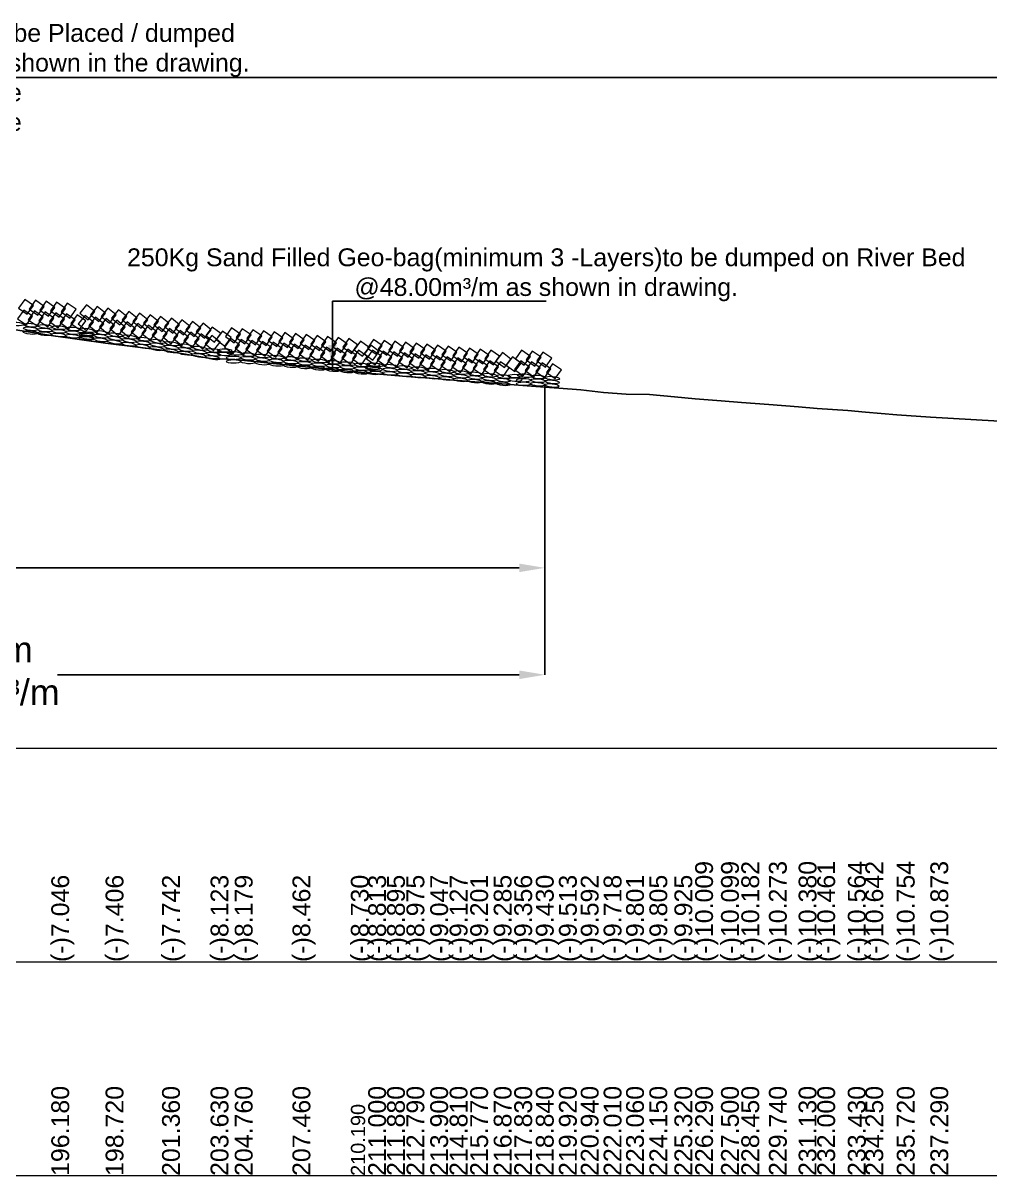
# Model space of a CAD drawing. Header units: inches. Extents: x 89000 to 215021, y -23839 to 0.
# Drawn here: x 167091 to 168447, y -3618 to -2001 of the extents above; entities that cross this region are included whole.
import ezdxf

# ---------------------------------------------------------------- set-up
doc = ezdxf.new("R2010")
doc.units = ezdxf.units.IN
doc.header["$LTSCALE"] = 7
doc.header["$MEASUREMENT"] = 0
doc.header["$PDMODE"] = 3
for name, color, linetype, lineweight in [('Cross section Data Border', 7, 'Continuous', 9), ('Cross Section Labels', 7, 'Continuous', 9), ('Existing_Bed_Level for Xsection', 7, 'Continuous', 25), ('Long Section Labels', 7, 'Continuous', 9)]:
    doc.layers.add(name, color=color, linetype=linetype, lineweight=lineweight)
doc.styles.get("Standard").update_dxf_attribs({"font": 'arial.ttf'})
doc.dimstyles.get("Standard").update_dxf_attribs({"dimtxt": 36, "dimasz": 36, "dimexe": 0.18, "dimexo": 0.0625, "dimgap": 0.09, "dimtad": 0, "dimtih": 1, "dimtoh": 1, "dimdec": 4, "dimzin": 0, "dimdsep": 46, "dimtxsty": 'Standard', "dimcen": 0.09, "dimadec": 0, "dimazin": 0, "dimtfac": 1, "dimtdec": 4, "dimtofl": 0, "dimtmove": 0, "dimatfit": 3, "dimfxl": 1, "dimtolj": 1, "dimtzin": 0, "dimarcsym": 0})

# ---------------------------------------------------------------- blocks, each defined once
blk = doc.blocks.new('*D7')
at = {"layer": 'Cross Section Labels', "color": 0, "lineweight": -2, "transparency": 16777216}
for p, q in [((165943.7, -2188.9), (165943.7, -2765.4)), ((167823, -2508.7), (167823, -2765.4)), ((165979.7, -2765.2), (166795, -2765.2)), ((167787, -2765.2), (166971.7, -2765.2))]:
    blk.add_line(p, q, dxfattribs=at)
at = {"layer": 'Cross Section Labels', "color": 0, "transparency": 16777216}
for points in [[(165979.7, -2759.2), (165979.7, -2771.2), (165943.7, -2765.2)], [(167787, -2759.2), (167787, -2771.2), (167823, -2765.2)]]:
    blk.add_solid(points, dxfattribs=at)
at = {"layer": 'Defpoints', "color": 0, "transparency": 16777216}
for p in [(165943.7, -2188.8), (167823, -2508.7), (167823, -2765.2)]:
    blk.add_point(p, dxfattribs=at)
at = {"layer": 'Cross Section Labels', "color": 0, "transparency": 16777216, "insert": (166883.3, -2765.2), "char_height": 36, "attachment_point": 5}
blk.add_mtext('\\A1;63.00 m', dxfattribs=at)
blk = doc.blocks.new('*D9')
at = {"layer": 'Cross Section Labels', "color": 0, "lineweight": -2, "transparency": 16777216}
for p, q in [((165943.7, -2188.9), (165943.7, -2915.3)), ((167823, -2511.7), (167823, -2915.3)), ((165979.7, -2915.1), (166627.3, -2915.1)), ((167787, -2915.1), (167139.4, -2915.1))]:
    blk.add_line(p, q, dxfattribs=at)
at = {"layer": 'Cross Section Labels', "color": 0, "transparency": 16777216}
for points in [[(165979.7, -2909.1), (165979.7, -2921.1), (165943.7, -2915.1)], [(167787, -2909.1), (167787, -2921.1), (167823, -2915.1)]]:
    blk.add_solid(points, dxfattribs=at)
at = {"layer": 'Defpoints', "color": 0, "transparency": 16777216}
for p in [(165943.7, -2188.8), (167823, -2511.7), (167823, -2915.1)]:
    blk.add_point(p, dxfattribs=at)
at = {"layer": 'Cross Section Labels', "color": 0, "transparency": 16777216, "insert": (166883.3, -2915.1), "char_height": 36, "attachment_point": 5}
blk.add_mtext('\\A1;Block @49.00 m³/m ^JGoo Bag @48.00 m³/m ', dxfattribs=at)

msp = doc.modelspace()

# ---------------------------------------------------------------- linework, layer by layer
at = {"layer": 'Cross section Data Border'}
msp.add_lwpolyline([(160345.10157, -3017.79875), (169299.30157, -3017.79875), (169299.30157, -3617.79875), (160345.10157, -3617.79875)], close=True, dxfattribs=at)
msp.add_lwpolyline([(160345.10157, -3317.79875), (169299.30157, -3317.79875)], dxfattribs=at)
at = {"layer": 'Existing_Bed_Level for Xsection'}
for points in [[(161245.10157, -2077.79875), (169199.30157, -2077.79875)], [(167057.00157, -2427.71875), (167130.50157, -2439.17875), (167206.70157, -2449.97875), (167285.90157, -2460.05875), (167354.00157, -2471.48875), (167387.90157, -2473.16875), (167468.90157, -2481.65875), (167550.80157, -2489.69875), (167575.10157, -2492.18875), (167601.50157, -2494.64875), (167628.80157, -2497.04875), (167662.10157, -2499.20875), (167689.40157, -2501.60875), (167718.20157, -2503.82875), (167751.20157, -2506.34875), (167780.00157, -2508.47875), (167810.30157, -2510.69875), (167842.70157, -2513.18875), (167873.30157, -2515.55875), (167905.40157, -2519.33875), (167936.90157, -2521.82875), (167969.60157, -2521.94875), (168004.70157, -2525.54875), (168033.80157, -2528.06875), (168070.10157, -2530.76875), (168098.60157, -2533.25875), (168137.30157, -2535.98875), (168179.00157, -2539.19875), (168205.10157, -2541.62875), (168248.00157, -2544.71875), (168272.60157, -2547.05875), (168316.70157, -2550.41875), (168363.80157, -2553.98875), (168485.30157, -2561.00875)]]:
    msp.add_lwpolyline(points, dxfattribs=at)
at = {"layer": 'Long Section Labels'}
for points in [[(167105.46348, -2397.35421), (167093.18081, -2388.74398), (167084.57058, -2401.02665), (167096.85325, -2409.63688)], [(167120.4049, -2398.6785), (167108.12224, -2390.06827), (167099.51201, -2402.35094), (167111.79467, -2410.96117)], [(167135.34633, -2400.00279), (167123.06366, -2391.39256), (167114.45343, -2403.67523), (167126.7361, -2412.28546)], [(167104.13919, -2412.29563), (167091.85652, -2403.68541), (167083.24629, -2415.96807), (167095.52896, -2424.5783)], [(167119.08061, -2413.61992), (167106.79795, -2405.0097), (167098.18772, -2417.29236), (167110.47039, -2425.90259)], [(167134.02204, -2414.94421), (167121.73937, -2406.33399), (167113.12914, -2418.61665), (167125.41181, -2427.22688)], [(167148.96347, -2416.2685), (167136.6808, -2407.65827), (167128.07057, -2419.94094), (167140.35324, -2428.55117)], [(167150.28776, -2401.32708), (167138.00509, -2392.71685), (167129.39486, -2404.99952), (167141.67753, -2413.60975)], [(167165.22919, -2402.65137), (167152.94652, -2394.04114), (167144.33629, -2406.32381), (167156.61896, -2414.93404)], [(167191.78233, -2405.73289), (167180.10038, -2396.32375), (167170.69123, -2408.0057), (167182.37319, -2417.41485)], [(167206.60239, -2408.04934), (167194.92043, -2398.6402), (167185.51129, -2410.32216), (167197.19324, -2419.7313)], [(167221.42244, -2410.3658), (167209.74049, -2400.95666), (167200.33135, -2412.63861), (167212.0133, -2422.04775)], [(167236.2425, -2412.68225), (167224.56054, -2403.27311), (167215.1514, -2414.95506), (167226.83336, -2424.3642)], [(167251.06255, -2414.9987), (167239.3806, -2405.58956), (167229.97146, -2417.27152), (167241.65341, -2426.68066)], [(167265.88261, -2417.31516), (167254.20065, -2407.90601), (167244.79151, -2419.58797), (167256.47347, -2428.99711)], [(167163.9049, -2417.59279), (167151.62223, -2408.98256), (167143.012, -2421.26523), (167155.29467, -2429.87546)], [(167178.84632, -2418.91708), (167166.56366, -2410.30685), (167157.95343, -2422.58952), (167170.2361, -2431.19975)], [(167189.46588, -2420.55295), (167177.78392, -2411.14381), (167168.37478, -2422.82576), (167180.05674, -2432.2349)], [(167204.28593, -2422.8694), (167192.60398, -2413.46026), (167183.19484, -2425.14221), (167194.87679, -2434.55135)], [(167219.10599, -2425.18585), (167207.42403, -2415.77671), (167198.01489, -2427.45867), (167209.69685, -2436.86781)], [(167233.92604, -2427.50231), (167222.24409, -2418.09316), (167212.83495, -2429.77512), (167224.5169, -2439.18426)], [(167248.7461, -2429.81876), (167237.06415, -2420.40962), (167227.655, -2432.09157), (167239.33696, -2441.50071)], [(167263.56616, -2432.13521), (167251.8842, -2422.72607), (167242.47506, -2434.40802), (167254.15701, -2443.81717)], [(167280.70266, -2419.63161), (167269.02071, -2410.22247), (167259.61157, -2421.90442), (167271.29352, -2431.31356)], [(167295.52272, -2421.94806), (167283.84077, -2412.53892), (167274.43162, -2424.22087), (167286.11358, -2433.63002)], [(167310.56205, -2424.4476), (167298.93724, -2414.96795), (167289.45759, -2426.59276), (167301.0824, -2436.07241)], [(167325.36782, -2426.85369), (167313.74301, -2417.37403), (167304.26336, -2428.99884), (167315.88817, -2438.4785)], [(167340.17359, -2429.25977), (167328.54878, -2419.78012), (167319.06913, -2431.40492), (167330.69394, -2440.88458)], [(167354.97936, -2431.66585), (167343.35455, -2422.1862), (167333.8749, -2433.81101), (167345.4997, -2443.29066)], [(167278.38621, -2434.45166), (167266.70426, -2425.04252), (167257.29512, -2436.72448), (167268.97707, -2446.13362)], [(167293.20627, -2436.76812), (167281.52431, -2427.35898), (167272.11517, -2439.04093), (167283.79712, -2448.45007)], [(167308.15597, -2439.25337), (167296.53116, -2429.77372), (167287.05151, -2441.39853), (167298.67632, -2450.87818)], [(167322.96174, -2441.65946), (167311.33693, -2432.1798), (167301.85728, -2443.80461), (167313.48208, -2453.28426)], [(167337.76751, -2444.06554), (167326.1427, -2434.58588), (167316.66304, -2446.21069), (167328.28785, -2455.69035)], [(167352.57327, -2446.47162), (167340.94847, -2436.99197), (167331.46881, -2448.61678), (167343.09362, -2458.09643)], [(167367.37904, -2448.8777), (167355.75423, -2439.39805), (167346.27458, -2451.02286), (167357.89939, -2460.50251)], [(167368.29268, -2436.52124), (167356.30565, -2427.50397), (167347.28838, -2439.49099), (167359.2754, -2448.50827)], [(167382.68459, -2442.12059), (167370.64322, -2433.17601), (167361.69864, -2445.21738), (167373.74001, -2454.16196)], [(167395.74626, -2437.34379), (167383.46359, -2428.73356), (167374.85336, -2441.01623), (167387.13603, -2449.62646)], [(167410.68769, -2438.66808), (167398.40502, -2430.05785), (167389.79479, -2442.34052), (167402.07746, -2450.95075)], [(167425.62911, -2439.99237), (167413.34645, -2431.38214), (167404.73622, -2443.66481), (167417.01888, -2452.27504)], [(167440.57054, -2441.31666), (167428.28787, -2432.70643), (167419.67764, -2444.9891), (167431.96031, -2453.59933)], [(167455.51197, -2442.64095), (167443.2293, -2434.03072), (167434.61907, -2446.31339), (167446.90174, -2454.92362)], [(167470.4534, -2443.96524), (167458.17073, -2435.35501), (167449.5605, -2447.63768), (167461.84317, -2456.24791)], [(167485.39482, -2445.28953), (167473.11216, -2436.6793), (167464.50193, -2448.96197), (167476.78459, -2457.5722)], [(167500.33625, -2446.61382), (167488.05358, -2438.00359), (167479.44335, -2450.28626), (167491.72602, -2458.89649)], [(167515.50866, -2448.10619), (167503.27832, -2439.4218), (167494.59393, -2451.65215), (167506.82427, -2460.33654)], [(167530.44181, -2449.52086), (167518.21146, -2440.83647), (167509.52707, -2453.06682), (167521.75741, -2461.75121)], [(167394.42197, -2452.28522), (167382.1393, -2443.67499), (167373.52907, -2455.95766), (167385.81174, -2464.56789)], [(167409.3634, -2453.60951), (167397.08073, -2444.99928), (167388.4705, -2457.28195), (167400.75317, -2465.89218)], [(167424.30482, -2454.9338), (167412.02216, -2446.32357), (167403.41193, -2458.60624), (167415.69459, -2467.21647)], [(167439.24625, -2456.25809), (167426.96358, -2447.64786), (167418.35335, -2459.93053), (167430.63602, -2468.54076)], [(167454.18768, -2457.58238), (167441.90501, -2448.97215), (167433.29478, -2461.25482), (167445.57745, -2469.86505)], [(167469.12911, -2458.90667), (167456.84644, -2450.29644), (167448.23621, -2462.57911), (167460.51888, -2471.18934)], [(167484.07053, -2460.23096), (167471.78787, -2451.62073), (167463.17764, -2463.9034), (167475.4603, -2472.51363)], [(167499.01196, -2461.55525), (167486.72929, -2452.94502), (167478.11906, -2465.22769), (167490.40173, -2473.83792)], [(167514.09399, -2463.03933), (167501.86365, -2454.35494), (167493.17926, -2466.58529), (167505.4096, -2475.26968)], [(167529.02713, -2464.454), (167516.79679, -2455.76961), (167508.1124, -2467.99996), (167520.34274, -2476.68435)], [(167545.37495, -2450.93553), (167533.1446, -2442.25114), (167524.46021, -2454.48149), (167536.69056, -2463.16588)], [(167560.30809, -2452.35021), (167548.07774, -2443.66582), (167539.39335, -2455.89616), (167551.6237, -2464.58055)], [(167576.29004, -2456.30255), (167564.30302, -2447.28527), (167555.28574, -2459.2723), (167567.27277, -2468.28957)], [(167590.68195, -2461.9019), (167578.64059, -2452.95732), (167569.69601, -2464.99868), (167581.73737, -2473.94326)], [(167594.83787, -2453.47565), (167582.5552, -2444.86542), (167573.94497, -2457.14809), (167586.22764, -2465.75832)], [(167609.7793, -2454.79994), (167597.49663, -2446.18971), (167588.8864, -2458.47238), (167601.16907, -2467.08261)], [(167624.72073, -2456.12423), (167612.43806, -2447.514), (167603.82783, -2459.79667), (167616.1105, -2468.4069)], [(167639.66216, -2457.44852), (167627.37949, -2448.83829), (167618.76926, -2461.12096), (167631.05193, -2469.73119)], [(167654.60358, -2458.77281), (167642.32091, -2450.16258), (167633.71068, -2462.44525), (167645.99335, -2471.05548)], [(167669.54501, -2460.0971), (167657.26234, -2451.48687), (167648.65211, -2463.76954), (167660.93478, -2472.37977)], [(167684.48644, -2461.42139), (167672.20377, -2452.81116), (167663.59354, -2465.09383), (167675.87621, -2473.70406)], [(167699.42787, -2462.74568), (167687.1452, -2454.13545), (167678.53497, -2466.41812), (167690.81764, -2475.02835)], [(167714.60028, -2464.23805), (167702.36993, -2455.55366), (167693.68554, -2467.784), (167705.91589, -2476.46839)], [(167729.53342, -2465.65272), (167717.30307, -2456.96833), (167708.61868, -2469.19868), (167720.84903, -2477.88307)], [(167543.96027, -2465.86868), (167531.72993, -2457.18428), (167523.04554, -2469.41463), (167535.27588, -2478.09902)], [(167558.89342, -2467.28335), (167546.66307, -2458.59896), (167537.97868, -2470.8293), (167550.20902, -2479.51369)], [(167573.82656, -2468.69802), (167561.59621, -2460.01363), (167552.91182, -2472.24397), (167565.14217, -2480.92837)], [(167593.51358, -2468.41708), (167581.23091, -2459.80685), (167572.62068, -2472.08952), (167584.90335, -2480.69975)], [(167608.45501, -2469.74137), (167596.17234, -2461.13114), (167587.56211, -2473.41381), (167599.84478, -2482.02404)], [(167623.39644, -2471.06566), (167611.11377, -2462.45543), (167602.50354, -2474.7381), (167614.78621, -2483.34833)], [(167638.33787, -2472.38995), (167626.0552, -2463.77972), (167617.44497, -2476.06239), (167629.72764, -2484.67262)], [(167653.27929, -2473.71424), (167640.99662, -2465.10401), (167632.3864, -2477.38668), (167644.66906, -2485.99691)], [(167668.22072, -2475.03853), (167655.93805, -2466.4283), (167647.32782, -2478.71097), (167659.61049, -2487.3212)], [(167683.16215, -2476.36282), (167670.87948, -2467.75259), (167662.26925, -2480.03526), (167674.55192, -2488.64549)], [(167698.10358, -2477.68711), (167685.82091, -2469.07688), (167677.21068, -2481.35955), (167689.49335, -2489.96978)], [(167713.18561, -2479.17119), (167700.95526, -2470.4868), (167692.27087, -2482.71714), (167704.50122, -2491.40154)], [(167728.11875, -2480.58586), (167715.8884, -2471.90147), (167707.20401, -2484.13182), (167719.43436, -2492.81621)], [(167744.46656, -2467.06739), (167732.23621, -2458.383), (167723.55182, -2470.61335), (167735.78217, -2479.29774)], [(167759.3997, -2468.48206), (167747.16936, -2459.79767), (167738.48496, -2472.02802), (167750.71531, -2480.71241)], [(167775.38166, -2472.4344), (167763.39463, -2463.41713), (167754.37736, -2475.40415), (167766.36438, -2484.42143)], [(167789.77357, -2478.03375), (167777.7322, -2469.08917), (167768.78762, -2481.13054), (167780.82899, -2490.07512)], [(167802.65133, -2468.64998), (167790.36866, -2460.03975), (167781.75843, -2472.32242), (167794.0411, -2480.93265)], [(167817.59276, -2469.97427), (167805.31009, -2461.36404), (167796.69986, -2473.64671), (167808.98253, -2482.25693)], [(167832.53419, -2471.29856), (167820.25152, -2462.68833), (167811.64129, -2474.971), (167823.92396, -2483.58122)], [(167743.05189, -2482.00053), (167730.82154, -2473.31614), (167722.13715, -2485.54649), (167734.3675, -2494.23088)], [(167757.98503, -2483.4152), (167745.75468, -2474.73081), (167737.07029, -2486.96116), (167749.30064, -2495.64555)], [(167772.91817, -2484.82988), (167760.68782, -2476.14549), (167752.00343, -2488.37583), (167764.23378, -2497.06022)], [(167801.32704, -2483.5914), (167789.04437, -2474.98117), (167780.43415, -2487.26384), (167792.71681, -2495.87407)], [(167816.26847, -2484.91569), (167803.9858, -2476.30546), (167795.37557, -2488.58813), (167807.65824, -2497.19836)], [(167831.2099, -2486.23998), (167818.92723, -2477.62975), (167810.317, -2489.91242), (167822.59967, -2498.52265)], [(167846.15133, -2487.56427), (167833.86866, -2478.95404), (167825.25843, -2491.23671), (167837.5411, -2499.84694)]]:
    msp.add_lwpolyline(points, close=True, dxfattribs=at)
for centre, major_axis in [((167081.94006, -2423.17959), (9.94501, -0.88145)), ((167101.83009, -2424.94248), (9.94501, -0.88145)), ((167121.72011, -2426.70538), (9.94501, -0.88145)), ((167100.92957, -2435.10265), (9.94501, -0.88145)), ((167101.37983, -2430.02257), (9.94501, -0.88145)), ((167120.8196, -2436.86555), (9.94501, -0.88145)), ((167121.26986, -2431.78546), (9.94501, -0.88145)), ((167140.70963, -2438.62844), (9.94501, -0.88145)), ((167141.15988, -2433.54836), (9.94501, -0.88145)), ((167141.61014, -2428.46827), (9.94501, -0.88145)), ((167160.59965, -2440.39134), (9.94501, -0.88145)), ((167161.04991, -2435.31125), (9.94501, -0.88145)), ((167161.50017, -2430.23117), (9.94501, -0.88145)), ((167179.57225, -2443.47858), (9.96331, -0.64241)), ((167179.8926, -2438.51013), (9.96331, -0.64241)), ((167180.48968, -2442.15423), (9.94501, -0.88145)), ((167180.93994, -2437.07415), (9.94501, -0.88145)), ((167181.41122, -2432.25072), (9.86423, -1.54183)), ((167200.35208, -2440.3732), (9.86423, -1.54183)), ((167201.13968, -2435.33438), (9.86423, -1.54183)), ((167220.08054, -2443.45686), (9.86423, -1.54183)), ((167220.86813, -2438.41804), (9.86423, -1.54183)), ((167240.59659, -2441.50171), (9.86423, -1.54183)), ((167199.56449, -2445.41202), (9.86423, -1.54183)), ((167219.29295, -2448.49568), (9.86423, -1.54183)), ((167239.0214, -2451.57934), (9.86423, -1.54183)), ((167239.809, -2446.54052), (9.86423, -1.54183)), ((167258.74986, -2454.66301), (9.86423, -1.54183)), ((167259.53746, -2449.62419), (9.86423, -1.54183)), ((167260.32505, -2444.58537), (9.86423, -1.54183)), ((167278.47832, -2457.74667), (9.86423, -1.54183)), ((167279.26591, -2452.70785), (9.86423, -1.54183)), ((167280.05351, -2447.66903), (9.86423, -1.54183)), ((167299.0231, -2455.90536), (9.85472, -1.60149)), ((167299.84116, -2450.8714), (9.85472, -1.60149)), ((167318.73253, -2459.10833), (9.85472, -1.60149)), ((167319.5506, -2454.07437), (9.85472, -1.60149)), ((167339.26004, -2457.27735), (9.85472, -1.60149)), ((167298.20503, -2460.93932), (9.85472, -1.60149)), ((167317.91447, -2464.1423), (9.85472, -1.60149)), ((167337.6239, -2467.34527), (9.85472, -1.60149)), ((167338.44197, -2462.31131), (9.85472, -1.60149)), ((167357.33334, -2470.54825), (9.85472, -1.60149)), ((167358.15141, -2465.51429), (9.85472, -1.60149)), ((167358.96948, -2460.48033), (9.85472, -1.60149)), ((167373.69608, -2465.41599), (9.98082, -0.25185)), ((167373.82168, -2460.4388), (9.98082, -0.25185)), ((167386.0659, -2470.84011), (9.98397, 0.02258)), ((167387.16427, -2464.49346), (9.94501, -0.88145)), ((167406.60404, -2471.33644), (9.94501, -0.88145)), ((167407.0543, -2466.25636), (9.94501, -0.88145)), ((167426.49407, -2473.09934), (9.94501, -0.88145)), ((167426.94432, -2468.01925), (9.94501, -0.88145)), ((167446.38409, -2474.86223), (9.94501, -0.88145)), ((167446.83435, -2469.78215), (9.94501, -0.88145)), ((167466.72438, -2471.54504), (9.94501, -0.88145)), ((167486.61441, -2473.30794), (9.94501, -0.88145)), ((167506.57141, -2475.18533), (9.9395, -0.94161)), ((167386.07716, -2475.81887), (9.98397, 0.02258)), ((167406.15378, -2476.41653), (9.94501, -0.88145)), ((167426.04381, -2478.17942), (9.94501, -0.88145)), ((167445.93384, -2479.94232), (9.94501, -0.88145)), ((167465.82386, -2481.70521), (9.94501, -0.88145)), ((167466.27412, -2476.62513), (9.94501, -0.88145)), ((167485.71389, -2483.46811), (9.94501, -0.88145)), ((167486.16415, -2478.38802), (9.94501, -0.88145)), ((167505.60943, -2485.33986), (9.9395, -0.94161)), ((167506.09042, -2480.2626), (9.9395, -0.94161)), ((167525.48843, -2487.22308), (9.9395, -0.94161)), ((167525.96942, -2482.14581), (9.9395, -0.94161)), ((167526.45041, -2477.06854), (9.9395, -0.94161)), ((167545.36743, -2489.10629), (9.9395, -0.94161)), ((167545.84842, -2484.02902), (9.9395, -0.94161)), ((167546.32941, -2478.95175), (9.9395, -0.94161)), ((167565.24643, -2490.9895), (9.9395, -0.94161)), ((167565.72741, -2485.91223), (9.9395, -0.94161)), ((167566.2084, -2480.83496), (9.9395, -0.94161)), ((167581.69345, -2485.19729), (9.98082, -0.25185)), ((167581.81904, -2480.2201), (9.98082, -0.25185)), ((167585.15752, -2486.97197), (9.98397, 0.02258)), ((167585.16878, -2491.95073), (9.98397, 0.02258)), ((167586.25588, -2480.62532), (9.94501, -0.88145)), ((167605.69565, -2487.4683), (9.94501, -0.88145)), ((167606.14591, -2482.38822), (9.94501, -0.88145)), ((167625.58568, -2489.23119), (9.94501, -0.88145)), ((167626.03594, -2484.15111), (9.94501, -0.88145)), ((167645.47571, -2490.99409), (9.94501, -0.88145)), ((167645.92597, -2485.914), (9.94501, -0.88145)), ((167665.81599, -2487.6769), (9.94501, -0.88145)), ((167685.70602, -2489.43979), (9.94501, -0.88145)), ((167705.66302, -2491.31719), (9.9395, -0.94161)), ((167605.24539, -2492.54839), (9.94501, -0.88145)), ((167625.13542, -2494.31128), (9.94501, -0.88145)), ((167645.02545, -2496.07417), (9.94501, -0.88145)), ((167664.91548, -2497.83707), (9.94501, -0.88145)), ((167665.36574, -2492.75698), (9.94501, -0.88145)), ((167684.80551, -2499.59996), (9.94501, -0.88145)), ((167685.25576, -2494.51988), (9.94501, -0.88145)), ((167704.70105, -2501.47172), (9.9395, -0.94161)), ((167705.18204, -2496.39445), (9.9395, -0.94161)), ((167724.58004, -2503.35493), (9.9395, -0.94161)), ((167725.06103, -2498.27767), (9.9395, -0.94161)), ((167725.54202, -2493.2004), (9.9395, -0.94161)), ((167744.45904, -2505.23814), (9.9395, -0.94161)), ((167744.94003, -2500.16088), (9.9395, -0.94161)), ((167745.42102, -2495.08361), (9.9395, -0.94161)), ((167764.33804, -2507.12136), (9.9395, -0.94161)), ((167764.81903, -2502.04409), (9.9395, -0.94161)), ((167765.30002, -2496.96682), (9.9395, -0.94161)), ((167780.78506, -2501.32915), (9.98082, -0.25185)), ((167780.91066, -2496.35196), (9.98082, -0.25185)), ((167792.97098, -2502.1463), (9.98397, 0.02258)), ((167792.98224, -2507.12506), (9.98397, 0.02258)), ((167794.06934, -2495.79965), (9.94501, -0.88145)), ((167813.05885, -2507.72271), (9.94501, -0.88145)), ((167813.50911, -2502.64263), (9.94501, -0.88145)), ((167813.95937, -2497.56254), (9.94501, -0.88145)), ((167833.39914, -2504.40552), (9.94501, -0.88145)), ((167833.8494, -2499.32544), (9.94501, -0.88145)), ((167832.94888, -2509.48561), (9.94501, -0.88145))]:
    msp.add_ellipse(centre, major_axis=major_axis, ratio=0.255, dxfattribs=at)

# ---------------------------------------------------------------- texts
at = {"layer": 'Cross Section Labels', "char_height": 25, "attachment_point": 8}
for s, insert in [(' Assorted 2 Layers C.C Blocks(excluding Blocks at key) to be Placed / dumped^J@49.00 m³/m (excluding void) at or below Working LWL as shown in the drawing.^J450 x 450 x 450-------- - 60 % by volume^J350 x 350 x 350-------- - 40 % by volume', (166778.56219, -2160.2051)), ('250Kg Sand Filled Geo-bag(minimum 3 -Layers)to be dumped on River Bed^J@48.00m³/m as shown in drawing.', (167824.90364, -2391.44796))]:
    msp.add_mtext(s, dxfattribs=dict(at, insert=insert))
at = {"layer": 'Long Section Labels', "attachment_point": 1, "rotation": 90}
for s, insert, char_height in [('(-)10.009', (168033.80157, -3317.79875), 25), ('(-)10.099', (168070.10157, -3317.79875), 25), ('(-)10.182', (168098.60157, -3317.79875), 25), ('(-)10.273', (168137.30157, -3317.79875), 25), ('(-)10.380', (168179.00157, -3317.79875), 25), ('(-)10.461', (168205.10157, -3317.79875), 25), ('(-)10.564', (168248.00157, -3317.79875), 25), ('(-)10.642', (168272.60157, -3317.79875), 25), ('(-)10.754', (168316.70157, -3317.79875), 25), ('(-)10.873', (168363.80157, -3317.79875), 25), ('(-)7.046', (167130.50157, -3317.79875), 25), ('(-)7.406', (167206.70157, -3317.79875), 25), ('(-)7.742', (167285.90157, -3317.79875), 25), ('(-)8.123', (167354.00157, -3317.79875), 25), ('(-)8.179', (167387.90157, -3317.79875), 25), ('(-)8.462', (167468.90157, -3317.79875), 25), ('(-)8.730', (167550.80157, -3317.79875), 25), ('(-)8.813', (167575.10157, -3317.79875), 25), ('(-)8.895', (167601.50157, -3317.79875), 25), ('(-)8.975', (167628.80157, -3317.79875), 25), ('(-)9.047', (167662.10157, -3317.79875), 25), ('(-)9.127', (167689.40157, -3317.79875), 25), ('(-)9.201', (167718.20157, -3317.79875), 25), ('(-)9.285', (167751.20157, -3317.79875), 25), ('(-)9.356', (167780.00157, -3317.79875), 25), ('(-)9.430', (167810.30157, -3317.79875), 25), ('(-)9.513', (167842.70157, -3317.79875), 25), ('(-)9.592', (167873.30157, -3317.79875), 25), ('(-)9.718', (167905.40157, -3317.79875), 25), ('(-)9.801', (167936.90157, -3317.79875), 25), ('(-)9.805', (167969.60157, -3317.79875), 25), ('(-)9.925', (168004.70157, -3317.79875), 25), ('196.180', (167130.50157, -3617.79875), 25), ('198.720', (167206.70157, -3617.79875), 25), ('201.360', (167285.90157, -3617.79875), 25), ('203.630', (167354.00157, -3617.79875), 25), ('204.760', (167387.90157, -3617.79875), 25), ('207.460', (167468.90157, -3617.79875), 25), ('211.000', (167575.10157, -3617.79875), 25), ('211.880', (167601.50157, -3617.79875), 25), ('212.790', (167628.80157, -3617.79875), 25), ('213.900', (167662.10157, -3617.79875), 25), ('214.810', (167689.40157, -3617.79875), 25), ('215.770', (167718.20157, -3617.79875), 25), ('216.870', (167751.20157, -3617.79875), 25), ('217.830', (167780.00157, -3617.79875), 25), ('218.840', (167810.30157, -3617.79875), 25), ('219.920', (167842.70157, -3617.79875), 25), ('220.940', (167873.30157, -3617.79875), 25), ('222.010', (167905.40157, -3617.79875), 25), ('223.060', (167936.90157, -3617.79875), 25), ('224.150', (167969.60157, -3617.79875), 25), ('225.320', (168004.70157, -3617.79875), 25), ('226.290', (168033.80157, -3617.79875), 25), ('227.500', (168070.10157, -3617.79875), 25), ('228.450', (168098.60157, -3617.79875), 25), ('229.740', (168137.30157, -3617.79875), 25), ('231.130', (168179.00157, -3617.79875), 25), ('232.000', (168205.10157, -3617.79875), 25), ('233.430', (168248.00157, -3617.79875), 25), ('234.250', (168272.60157, -3617.79875), 25), ('235.720', (168316.70157, -3617.79875), 25), ('237.290', (168363.80157, -3617.79875), 25), ('210.190', (167550.80157, -3617.79875), 20)]:
    msp.add_mtext(s, dxfattribs=dict(at, insert=insert, char_height=char_height))

# ---------------------------------------------------------------- dimensions: what is measured, and where the dimension line sits
at = {"layer": 'Cross Section Labels'}
for base, p2, text, picture, middle in [((167822.99718, -2765.19099), (167822.99718, -2508.65592), '63.00 m', '*D7', (166883.34937, -2765.19099)), ((167822.99718, -2915.12546), (167822.99718, -2511.67443), 'Block @49.00 m³/m ^JGoo Bag @48.00 m³/m ', '*D9', (166883.34937, -2915.12546))]:
    dim = msp.add_linear_dim(base=base, p1=(165943.70157, -2188.82875), p2=p2, text=text, dimstyle='Standard', dxfattribs=at)
    dim.commit()
    dim.dimension.update_dxf_attribs({"geometry": picture, "text_midpoint": middle})

# ---------------------------------------------------------------- leaders
at = {"layer": 'Cross Section Labels', "annotation_type": 0, "has_hookline": 1, "hookline_direction": 0}
for points, text_width in [([(166478.56219, -2279.9493), (166478.56219, -2160.2051), (166778.47219, -2160.2051)], 1255.38881), ([(167524.90364, -2488.93497), (167524.90364, -2391.44796), (167824.81364, -2391.44796)], 1172.86835)]:
    msp.add_leader(points, dimstyle='Standard', override={"dimasz": 36}, dxfattribs=dict(at, text_width=text_width))

doc.saveas('drawing.dxf')
